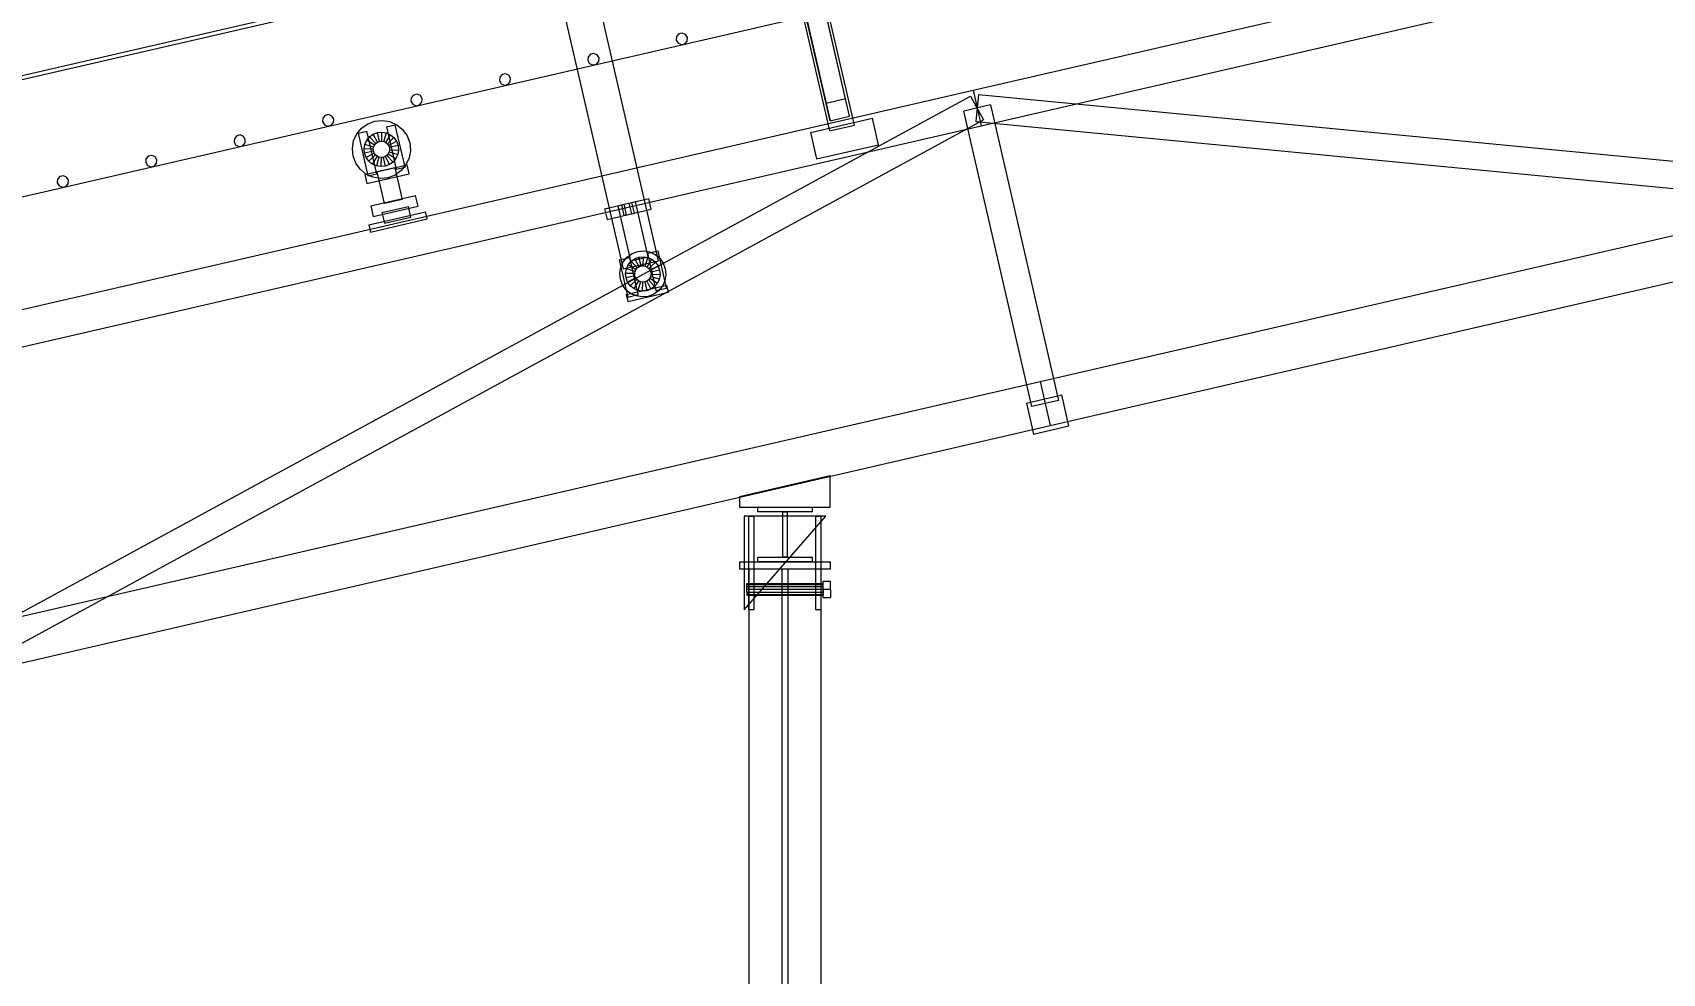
# Model space of a CAD drawing. Header units: millimetres. Extents: x -1970 to 59977, y -65068 to 6837.
# Drawn here: x 36932 to 38728, y 2288 to 3324 of the extents above; entities that cross this region are included whole.
import ezdxf

# ---------------------------------------------------------------- set-up
doc = ezdxf.new("R2010")
doc.units = ezdxf.units.MM
doc.layers.add('COTAS_P', color=1, linetype='Continuous', lineweight=0)
doc.layers.add('lateral_C03', color=7, linetype='Continuous', lineweight=0)
doc.dimstyles.new('R19_100', dxfattribs={"dimtxt": 250, "dimasz": 150, "dimexe": 150, "dimexo": 80, "dimgap": 100, "dimtad": 1, "dimtih": 1, "dimtoh": 1, "dimdsep": 46, "dimcen": 0.09, "dimadec": 0, "dimazin": 0, "dimtfac": 1, "dimtdec": 4, "dimtofl": 0, "dimtmove": 0, "dimatfit": 3, "dimfxl": 1, "dimtolj": 1, "dimtzin": 0, "dimarcsym": 0})

# ---------------------------------------------------------------- blocks, each defined once
blk = doc.blocks.new('*D9')
at = {"layer": 'COTAS_P', "color": 0, "lineweight": -2, "transparency": 16777216}
for p, q in [((38921.3, 3578), (38703.4, 4523.2)), ((27384.7, 1760.7), (38591, 4343.3)), ((27422.7, 928), (27204.9, 1873.2))]:
    blk.add_line(p, q, dxfattribs=at)
at = {"layer": 'COTAS_P', "color": 0, "transparency": 16777216}
for points in [[(38585.4, 4367.7), (38596.6, 4319), (38737.1, 4377)], [(27379.1, 1785.1), (27390.3, 1736.3), (27238.5, 1727)]]:
    blk.add_solid(points, dxfattribs=at)
at = {"layer": 'Defpoints', "color": 0, "transparency": 16777216}
for p in [(38737.1, 4377), (38939.3, 3500), (27440.7, 850)]:
    blk.add_point(p, dxfattribs=at)

msp = doc.modelspace()

# ---------------------------------------------------------------- linework, layer by layer
at = {"layer": 'lateral_C03'}
for p, q in [((38691.362, 3685.056), (27582.557, 1124.887)), ((27583.456, 1120.989), (38692.26, 3681.159)), ((27611.752, 998.208), (38720.557, 3558.377)), ((37968.165, 3260.807), (38942.622, 3485.383)), ((37977.148, 3221.829), (38951.605, 3446.405)), ((37621.452, 3073.15), (37541.503, 3420.056)), ((37502.525, 3411.073), (37582.474, 3064.167)), ((37827.693, 3251.384), (37798.049, 3380.012)), ((37837.436, 3222.469), (37800.942, 3380.818)), ((37773.657, 3374.53), (37810.151, 3216.181)), ((37776.611, 3375.071), (37806.255, 3246.443)), ((37832.124, 3232.159), (37802.48, 3360.787)), ((37810.686, 3227.218), (37781.042, 3355.847)), ((37647.784, 3323.857), (37643.96, 3322.975)), ((37651.396, 3322.322), (37647.784, 3323.857)), ((37641.384, 3320.014), (37641.041, 3316.105)), ((37641.041, 3316.105), (37643.061, 3312.74)), ((37643.96, 3322.975), (37641.384, 3320.014)), ((37643.061, 3312.74), (37646.672, 3311.205)), ((37646.672, 3311.205), (37650.497, 3312.087)), ((37650.497, 3312.087), (37653.073, 3315.048)), ((37653.416, 3318.957), (37651.396, 3322.322)), ((37653.073, 3315.048), (37653.416, 3318.957)), ((37543.938, 3297.557), (37543.595, 3293.647)), ((37543.595, 3293.647), (37545.615, 3290.283)), ((37546.514, 3300.518), (37543.938, 3297.557)), ((37545.615, 3290.283), (37549.227, 3288.748)), ((37550.339, 3301.399), (37546.514, 3300.518)), ((37549.227, 3288.748), (37553.051, 3289.629)), ((37553.951, 3299.864), (37550.339, 3301.399)), ((37553.051, 3289.629), (37555.627, 3292.59)), ((37555.97, 3296.499), (37553.951, 3299.864)), ((37555.627, 3292.59), (37555.97, 3296.499)), ((37446.493, 3275.099), (37446.149, 3271.19)), ((37446.149, 3271.19), (37448.169, 3267.825)), ((37449.069, 3278.06), (37446.493, 3275.099)), ((37452.893, 3278.941), (37449.069, 3278.06)), ((37456.505, 3277.407), (37452.893, 3278.941)), ((37455.605, 3267.172), (37458.181, 3270.132)), ((37458.525, 3274.042), (37456.505, 3277.407)), ((37458.181, 3270.132), (37458.525, 3274.042)), ((36798.817, 2991.315), (37968.165, 3260.807)), ((36871.153, 2659.536), (37965.492, 3254.496)), ((37349.047, 3252.642), (37348.704, 3248.732)), ((37351.623, 3255.602), (37349.047, 3252.642)), ((37355.447, 3256.484), (37351.623, 3255.602)), ((37359.059, 3254.949), (37355.447, 3256.484)), ((37361.079, 3251.584), (37359.059, 3254.949)), ((37360.736, 3247.675), (37361.079, 3251.584)), ((37448.169, 3267.825), (37451.781, 3266.29)), ((37451.781, 3266.29), (37455.605, 3267.172)), ((37827.693, 3251.384), (37806.255, 3246.443)), ((37832.124, 3232.159), (37827.693, 3251.384)), ((37965.492, 3254.496), (37979.821, 3228.139)), ((37968.165, 3260.807), (37977.148, 3221.829)), ((37974.092, 3256.249), (37971.221, 3226.387)), ((37974.092, 3256.249), (39023.557, 3155.357)), ((37258.002, 3234.026), (37254.177, 3233.145)), ((37261.614, 3232.491), (37258.002, 3234.026)), ((37348.704, 3248.732), (37350.724, 3245.367)), ((37350.724, 3245.367), (37354.336, 3243.833)), ((37354.336, 3243.833), (37358.16, 3244.714)), ((37358.16, 3244.714), (37360.736, 3247.675)), ((37806.255, 3246.443), (37810.686, 3227.218)), ((37987.273, 3244.686), (37958.04, 3237.949)), ((38033.048, 2912.481), (37958.04, 3237.949)), ((37987.273, 3244.686), (38062.282, 2919.218)), ((36807.8, 2952.337), (37977.148, 3221.829)), ((36885.482, 2633.179), (37979.821, 3228.139)), ((37251.601, 3230.184), (37251.258, 3226.274)), ((37251.258, 3226.274), (37253.278, 3222.91)), ((37254.177, 3233.145), (37251.601, 3230.184)), ((37253.278, 3222.91), (37256.89, 3221.375)), ((37256.89, 3221.375), (37260.714, 3222.256)), ((37260.714, 3222.256), (37263.29, 3225.217)), ((37263.634, 3229.127), (37261.614, 3232.491)), ((37263.29, 3225.217), (37263.634, 3229.127)), ((37288.998, 3212.68), (37294.314, 3219.124)), ((37290.5, 3213.409), (37300.244, 3215.654)), ((37294.314, 3219.124), (37301.116, 3223.972)), ((37311.024, 3168.88), (37300.244, 3215.654)), ((37301.116, 3223.972), (37308.942, 3226.895)), ((37308.942, 3226.895), (37317.258, 3227.692)), ((37317.258, 3227.692), (37325.496, 3226.31)), ((37321.682, 3220.595), (37331.427, 3222.841)), ((37321.682, 3220.595), (37332.462, 3173.821)), ((37325.496, 3226.31), (37333.096, 3222.843)), ((37342.207, 3176.067), (37331.427, 3222.841)), ((37333.096, 3222.843), (37339.54, 3217.527)), ((37339.54, 3217.527), (37344.389, 3210.724)), ((37789.014, 3214.388), (37857.225, 3230.108)), ((37810.151, 3216.181), (37837.436, 3222.469)), ((37810.686, 3227.218), (37832.124, 3232.159)), ((37863.963, 3200.875), (37857.225, 3230.108)), ((37971.221, 3226.387), (39020.686, 3125.494)), ((37154.156, 3207.726), (37153.812, 3203.817)), ((37153.812, 3203.817), (37155.832, 3200.452)), ((37156.732, 3210.687), (37154.156, 3207.726)), ((37155.832, 3200.452), (37159.444, 3198.917)), ((37160.556, 3211.569), (37156.732, 3210.687)), ((37159.444, 3198.917), (37163.268, 3199.799)), ((37164.168, 3210.034), (37160.556, 3211.569)), ((37163.268, 3199.799), (37165.844, 3202.76)), ((37166.188, 3206.669), (37164.168, 3210.034)), ((37165.844, 3202.76), (37166.188, 3206.669)), ((37284.148, 3196.841), (37285.53, 3205.08)), ((37285.53, 3205.08), (37288.998, 3212.68)), ((37290.5, 3213.409), (37301.279, 3166.635)), ((37297.14, 3196.383), (37297.961, 3201.274)), ((37297.961, 3201.274), (37300.019, 3205.787)), ((37307.523, 3198.347), (37297.961, 3201.274)), ((37300.019, 3205.787), (37303.176, 3209.613)), ((37308.498, 3200.484), (37300.019, 3205.787)), ((37303.176, 3209.613), (37307.215, 3212.492)), ((37309.993, 3202.297), (37303.176, 3209.613)), ((37307.134, 3196.03), (37307.523, 3198.347)), ((37307.215, 3212.492), (37311.862, 3214.227)), ((37311.906, 3203.66), (37307.215, 3212.492)), ((37307.523, 3198.347), (37308.498, 3200.484)), ((37308.498, 3200.484), (37309.993, 3202.297)), ((37309.993, 3202.297), (37311.906, 3203.66)), ((37311.862, 3214.227), (37316.799, 3214.7)), ((37314.107, 3204.482), (37311.862, 3214.227)), ((37311.906, 3203.66), (37314.107, 3204.482)), ((37314.107, 3204.482), (37316.446, 3204.707)), ((37316.446, 3204.707), (37316.799, 3214.7)), ((37316.446, 3204.707), (37318.763, 3204.318)), ((37316.799, 3214.7), (37321.691, 3213.88)), ((37318.763, 3204.318), (37321.691, 3213.88)), ((37318.763, 3204.318), (37320.901, 3203.343)), ((37320.901, 3203.343), (37326.203, 3211.821)), ((37320.901, 3203.343), (37322.713, 3201.848)), ((37321.691, 3213.88), (37326.203, 3211.821)), ((37322.713, 3201.848), (37330.029, 3208.665)), ((37322.713, 3201.848), (37324.077, 3199.934)), ((37324.077, 3199.934), (37332.908, 3204.626)), ((37324.077, 3199.934), (37324.899, 3197.733)), ((37334.643, 3199.979), (37324.899, 3197.733)), ((37324.899, 3197.733), (37325.123, 3195.395)), ((37326.203, 3211.821), (37330.029, 3208.665)), ((37330.029, 3208.665), (37332.908, 3204.626)), ((37332.908, 3204.626), (37334.643, 3199.979)), ((37334.643, 3199.979), (37335.117, 3195.042)), ((37344.389, 3210.724), (37347.311, 3202.899)), ((37347.311, 3202.899), (37348.109, 3194.583)), ((37789.014, 3214.388), (37795.751, 3185.154)), ((37795.751, 3185.154), (37863.963, 3200.875)), ((37056.71, 3185.269), (37056.367, 3181.359)), ((37056.367, 3181.359), (37058.387, 3177.994)), ((37059.286, 3188.23), (37056.71, 3185.269)), ((37063.11, 3189.111), (37059.286, 3188.23)), ((37066.722, 3187.576), (37063.11, 3189.111)), ((37065.823, 3177.341), (37068.399, 3180.302)), ((37068.742, 3184.211), (37066.722, 3187.576)), ((37068.399, 3180.302), (37068.742, 3184.211)), ((37284.946, 3188.526), (37284.148, 3196.841)), ((37287.868, 3180.7), (37284.946, 3188.526)), ((37292.717, 3173.897), (37287.868, 3180.7)), ((37307.134, 3196.03), (37297.14, 3196.383)), ((37297.614, 3191.445), (37297.14, 3196.383)), ((37307.358, 3193.691), (37297.614, 3191.445)), ((37299.349, 3186.799), (37297.614, 3191.445)), ((37308.18, 3191.49), (37299.349, 3186.799)), ((37302.228, 3182.76), (37299.349, 3186.799)), ((37309.544, 3189.577), (37302.228, 3182.76)), ((37306.054, 3179.603), (37302.228, 3182.76)), ((37311.356, 3188.082), (37306.054, 3179.603)), ((37310.566, 3177.545), (37306.054, 3179.603)), ((37307.358, 3193.691), (37307.134, 3196.03)), ((37308.18, 3191.49), (37307.358, 3193.691)), ((37309.544, 3189.577), (37308.18, 3191.49)), ((37311.356, 3188.082), (37309.544, 3189.577)), ((37313.494, 3187.106), (37310.566, 3177.545)), ((37313.494, 3187.106), (37311.356, 3188.082)), ((37315.811, 3186.718), (37313.494, 3187.106)), ((37315.811, 3186.718), (37315.458, 3176.724)), ((37318.15, 3186.942), (37315.811, 3186.718)), ((37320.351, 3187.764), (37318.15, 3186.942)), ((37318.15, 3186.942), (37320.395, 3177.198)), ((37322.264, 3189.128), (37320.351, 3187.764)), ((37320.351, 3187.764), (37325.042, 3178.933)), ((37323.759, 3190.94), (37322.264, 3189.128)), ((37322.264, 3189.128), (37329.081, 3181.811)), ((37324.734, 3193.078), (37323.759, 3190.94)), ((37323.759, 3190.94), (37332.238, 3185.638)), ((37325.123, 3195.395), (37324.734, 3193.078)), ((37324.734, 3193.078), (37334.296, 3190.15)), ((37329.081, 3181.811), (37325.042, 3178.933)), ((37325.123, 3195.395), (37335.117, 3195.042)), ((37332.238, 3185.638), (37329.081, 3181.811)), ((37334.296, 3190.15), (37332.238, 3185.638)), ((37335.117, 3195.042), (37334.296, 3190.15)), ((37346.727, 3186.345), (37343.26, 3178.744)), ((37348.109, 3194.583), (37346.727, 3186.345)), ((36959.265, 3162.811), (36958.921, 3158.902)), ((36961.84, 3165.772), (36959.265, 3162.811)), ((36965.665, 3166.653), (36961.84, 3165.772)), ((36969.277, 3165.118), (36965.665, 3166.653)), ((36971.297, 3161.754), (36969.277, 3165.118)), ((36970.953, 3157.844), (36971.297, 3161.754)), ((37058.387, 3177.994), (37061.999, 3176.46)), ((37061.999, 3176.46), (37065.823, 3177.341)), ((37299.161, 3168.581), (37292.717, 3173.897)), ((37297.907, 3167.91), (37344.681, 3178.69)), ((37297.907, 3167.91), (37300.153, 3158.165)), ((37306.761, 3165.114), (37299.161, 3168.581)), ((37300.153, 3158.165), (37346.926, 3168.945)), ((37301.279, 3166.635), (37311.024, 3168.88)), ((37314.999, 3163.732), (37306.761, 3165.114)), ((37315.458, 3176.724), (37310.566, 3177.545)), ((37331.038, 3175.545), (37311.549, 3171.054)), ((37319.634, 3135.973), (37311.549, 3171.054)), ((37323.315, 3164.53), (37314.999, 3163.732)), ((37320.395, 3177.198), (37315.458, 3176.724)), ((37325.042, 3178.933), (37320.395, 3177.198)), ((37331.141, 3167.452), (37323.315, 3164.53)), ((37331.038, 3175.545), (37339.123, 3140.465)), ((37337.943, 3172.3), (37331.141, 3167.452)), ((37332.462, 3173.821), (37342.207, 3176.067)), ((37343.26, 3178.744), (37337.943, 3172.3)), ((37346.926, 3168.945), (37344.681, 3178.69)), ((38042.051, 2940.211), (39016.507, 3164.787)), ((36958.921, 3158.902), (36960.941, 3155.537)), ((36960.941, 3155.537), (36964.553, 3154.002)), ((36964.553, 3154.002), (36968.377, 3154.883)), ((36968.377, 3154.883), (36970.953, 3157.844)), ((37304.403, 3133.489), (37353.905, 3144.898)), ((37356.6, 3133.204), (37353.905, 3144.898)), ((37302.463, 3112.518), (37364.828, 3126.891)), ((37304.403, 3133.489), (37307.098, 3121.796)), ((37307.098, 3121.796), (37356.6, 3133.204)), ((37316.783, 3126.081), (37346.017, 3132.818)), ((37316.783, 3126.081), (37319.478, 3114.387)), ((37339.123, 3140.465), (37319.634, 3135.973)), ((37348.711, 3121.124), (37346.017, 3132.818)), ((37366.625, 3119.095), (37364.828, 3126.891)), ((37562.106, 3130.282), (37610.829, 3141.51)), ((37562.106, 3130.282), (37564.801, 3118.588)), ((37564.801, 3118.588), (37613.524, 3129.817)), ((37576.723, 3133.65), (37596.212, 3138.142)), ((37576.723, 3133.65), (37590.736, 3072.844)), ((37580.62, 3134.548), (37583.544, 3135.222)), ((37580.62, 3134.548), (37583.315, 3122.855)), ((37583.544, 3135.222), (37589.391, 3136.57)), ((37586.239, 3123.529), (37583.544, 3135.222)), ((37589.391, 3136.57), (37592.314, 3137.243)), ((37592.086, 3124.876), (37589.391, 3136.57)), ((37592.086, 3124.876), (37595.009, 3125.55)), ((37595.009, 3125.55), (37592.314, 3137.243)), ((37610.225, 3077.336), (37596.212, 3138.142)), ((37613.524, 3129.817), (37610.829, 3141.51)), ((37302.463, 3112.518), (37304.259, 3104.722)), ((37304.259, 3104.722), (37366.625, 3119.095)), ((37319.478, 3114.387), (37348.711, 3121.124)), ((37586.239, 3123.529), (37583.315, 3122.855)), ((37586.239, 3123.529), (37592.086, 3124.876)), ((38053.279, 2891.488), (39027.736, 3116.064)), ((37578.144, 3074.047), (37589.838, 3076.742)), ((37578.144, 3074.047), (37587.577, 3033.12)), ((37580.011, 3065.96), (37582.763, 3071.992)), ((37582.474, 3064.167), (37621.452, 3073.15)), ((37582.763, 3071.992), (37586.983, 3077.107)), ((37586.983, 3077.107), (37592.383, 3080.956)), ((37588.19, 3068.599), (37591.346, 3072.425)), ((37599.27, 3035.815), (37589.838, 3076.742)), ((37590.736, 3072.844), (37610.225, 3077.336)), ((37591.346, 3072.425), (37595.385, 3075.304)), ((37598.163, 3065.109), (37591.346, 3072.425)), ((37592.383, 3080.956), (37598.594, 3083.275)), ((37595.385, 3075.304), (37600.032, 3077.039)), ((37600.076, 3066.472), (37595.385, 3075.304)), ((37598.594, 3083.275), (37605.195, 3083.908)), ((37600.032, 3077.039), (37604.969, 3077.512)), ((37602.277, 3067.294), (37600.032, 3077.039)), ((37604.616, 3067.518), (37604.969, 3077.512)), ((37604.969, 3077.512), (37609.861, 3076.692)), ((37605.195, 3083.908), (37611.734, 3082.811)), ((37606.933, 3067.13), (37609.861, 3076.692)), ((37609.071, 3066.155), (37614.373, 3074.633)), ((37609.327, 3081.233), (37621.021, 3083.928)), ((37609.327, 3081.233), (37618.759, 3040.306)), ((37609.861, 3076.692), (37614.373, 3074.633)), ((37611.734, 3082.811), (37617.767, 3080.059)), ((37614.373, 3074.633), (37618.199, 3071.477)), ((37617.767, 3080.059), (37622.882, 3075.84)), ((37630.453, 3043.001), (37621.021, 3083.928)), ((37622.882, 3075.84), (37626.73, 3070.44)), ((37578.914, 3059.42), (37580.011, 3065.96)), ((37579.547, 3052.82), (37578.914, 3059.42)), ((37585.31, 3059.194), (37586.131, 3064.086)), ((37595.304, 3058.842), (37585.31, 3059.194)), ((37585.784, 3054.257), (37585.31, 3059.194)), ((37595.528, 3056.503), (37585.784, 3054.257)), ((37587.519, 3049.611), (37585.784, 3054.257)), ((37586.131, 3064.086), (37588.19, 3068.599)), ((37595.693, 3061.159), (37586.131, 3064.086)), ((37596.35, 3054.302), (37587.519, 3049.611)), ((37596.668, 3063.296), (37588.19, 3068.599)), ((37595.304, 3058.842), (37595.693, 3061.159)), ((37595.528, 3056.503), (37595.304, 3058.842)), ((37596.35, 3054.302), (37595.528, 3056.503)), ((37595.693, 3061.159), (37596.668, 3063.296)), ((37597.714, 3052.389), (37596.35, 3054.302)), ((37596.668, 3063.296), (37598.163, 3065.109)), ((37598.163, 3065.109), (37600.076, 3066.472)), ((37600.076, 3066.472), (37602.277, 3067.294)), ((37602.277, 3067.294), (37604.616, 3067.518)), ((37604.616, 3067.518), (37606.933, 3067.13)), ((37606.933, 3067.13), (37609.071, 3066.155)), ((37609.071, 3066.155), (37610.883, 3064.66)), ((37611.929, 3053.752), (37610.434, 3051.94)), ((37610.883, 3064.66), (37618.199, 3071.477)), ((37610.883, 3064.66), (37612.247, 3062.746)), ((37612.904, 3055.889), (37611.929, 3053.752)), ((37611.929, 3053.752), (37620.408, 3048.449)), ((37612.247, 3062.746), (37621.078, 3067.438)), ((37612.247, 3062.746), (37613.069, 3060.545)), ((37613.293, 3058.207), (37612.904, 3055.889)), ((37612.904, 3055.889), (37622.466, 3052.962)), ((37622.813, 3062.791), (37613.069, 3060.545)), ((37613.069, 3060.545), (37613.293, 3058.207)), ((37613.293, 3058.207), (37623.287, 3057.854)), ((37618.199, 3071.477), (37621.078, 3067.438)), ((37621.078, 3067.438), (37622.813, 3062.791)), ((37623.287, 3057.854), (37622.466, 3052.962)), ((37622.813, 3062.791), (37623.287, 3057.854)), ((37626.73, 3070.44), (37629.05, 3064.228)), ((37629.683, 3057.628), (37628.586, 3051.089)), ((37629.05, 3064.228), (37629.683, 3057.628)), ((37581.867, 3046.608), (37579.547, 3052.82)), ((37585.716, 3041.208), (37581.867, 3046.608)), ((37590.83, 3036.989), (37585.716, 3041.208)), ((37585.928, 3035.819), (37630.753, 3046.149)), ((37585.928, 3035.819), (37587.725, 3028.023)), ((37590.398, 3045.571), (37587.519, 3049.611)), ((37587.577, 3033.12), (37599.27, 3035.815)), ((37587.725, 3028.023), (37632.55, 3038.353)), ((37597.714, 3052.389), (37590.398, 3045.571)), ((37594.224, 3042.415), (37590.398, 3045.571)), ((37596.863, 3034.237), (37590.83, 3036.989)), ((37599.526, 3050.893), (37594.224, 3042.415)), ((37598.737, 3040.356), (37594.224, 3042.415)), ((37599.526, 3050.893), (37597.714, 3052.389)), ((37601.664, 3049.918), (37598.737, 3040.356)), ((37603.628, 3039.536), (37598.737, 3040.356)), ((37601.664, 3049.918), (37599.526, 3050.893)), ((37603.981, 3049.53), (37601.664, 3049.918)), ((37603.981, 3049.53), (37603.628, 3039.536)), ((37608.566, 3040.009), (37603.628, 3039.536)), ((37606.32, 3049.754), (37603.981, 3049.53)), ((37608.521, 3050.576), (37606.32, 3049.754)), ((37606.32, 3049.754), (37608.566, 3040.009)), ((37610.434, 3051.94), (37608.521, 3050.576)), ((37608.521, 3050.576), (37613.212, 3041.745)), ((37613.212, 3041.745), (37608.566, 3040.009)), ((37616.215, 3036.093), (37610.003, 3033.773)), ((37610.434, 3051.94), (37617.251, 3044.623)), ((37617.251, 3044.623), (37613.212, 3041.745)), ((37621.614, 3039.941), (37616.215, 3036.093)), ((37620.408, 3048.449), (37617.251, 3044.623)), ((37618.759, 3040.306), (37630.453, 3043.001)), ((37622.466, 3052.962), (37620.408, 3048.449)), ((37625.834, 3045.056), (37621.614, 3039.941)), ((37628.586, 3051.089), (37625.834, 3045.056)), ((37632.55, 3038.353), (37630.753, 3046.149)), ((37603.402, 3033.14), (37596.863, 3034.237)), ((37610.003, 3033.773), (37603.402, 3033.14)), ((36872.703, 2670.719), (38042.051, 2940.211)), ((38042.051, 2940.211), (38053.279, 2891.488)), ((38027.053, 2916.23), (38066.031, 2925.213)), ((38027.053, 2916.23), (38034.913, 2882.124)), ((38062.282, 2919.218), (38033.048, 2912.481)), ((38073.892, 2891.107), (38066.031, 2925.213)), ((36883.932, 2621.996), (38053.279, 2891.488)), ((38034.913, 2882.124), (38073.892, 2891.107)), ((37710.718, 2813.566), (37810.718, 2836.613)), ((37810.718, 2801.566), (37810.718, 2836.613)), ((37710.718, 2813.566), (37710.718, 2801.566)), ((37710.718, 2801.566), (37810.718, 2801.566)), ((37715.943, 2688.566), (37805.943, 2791.566)), ((37805.943, 2791.566), (37715.943, 2791.566)), ((37715.943, 2791.566), (37715.943, 2688.566)), ((37720.943, 2688.566), (37720.943, 2791.566)), ((37720.943, 2791.566), (37726.943, 2791.566)), ((37726.943, 2688.566), (37726.943, 2791.566)), ((37730.943, 2796.566), (37730.943, 2801.566)), ((37730.943, 2801.566), (37790.943, 2801.566)), ((37790.943, 2796.566), (37730.943, 2796.566)), ((37758.443, 2746.566), (37758.443, 2796.566)), ((37758.443, 2796.566), (37763.443, 2796.566)), ((37763.443, 2796.566), (37763.443, 2746.566)), ((37790.943, 2801.566), (37790.943, 2796.566)), ((37794.943, 2688.566), (37794.943, 2791.566)), ((37794.943, 2791.566), (37800.943, 2791.566)), ((37800.943, 2688.566), (37800.943, 2791.566)), ((37710.943, 2741.566), (37810.943, 2741.566)), ((37710.943, 2741.566), (37710.943, 2733.566)), ((37710.943, 2733.566), (37810.943, 2733.566)), ((37720.943, 2733.566), (37800.943, 2733.566)), ((37720.943, 2733.566), (37720.943, 25)), ((37730.943, 2741.566), (37730.943, 2746.566)), ((37730.943, 2746.566), (37790.943, 2746.566)), ((37790.943, 2741.566), (37730.943, 2741.566)), ((37757.443, 2733.566), (37764.443, 2733.566)), ((37757.443, 2733.566), (37757.443, 25)), ((37763.443, 2746.566), (37758.443, 2746.566)), ((37764.443, 25), (37764.443, 2733.566)), ((37790.943, 2746.566), (37790.943, 2741.566)), ((37800.943, 25), (37800.943, 2733.566)), ((37810.943, 2733.566), (37810.943, 2741.566)), ((37718.943, 2716.609), (37718.943, 2717.466)), ((37718.943, 2717.466), (37802.943, 2717.466)), ((37718.943, 2714.266), (37718.943, 2716.609)), ((37718.943, 2716.609), (37802.943, 2716.609)), ((37718.943, 2711.066), (37718.943, 2714.266)), ((37718.943, 2714.266), (37802.943, 2714.266)), ((37802.943, 2711.066), (37802.943, 2720.073)), ((37802.943, 2720.073), (37810.943, 2720.073)), ((37802.943, 2716.609), (37802.943, 2717.466)), ((37802.943, 2714.266), (37802.943, 2716.609)), ((37802.943, 2711.066), (37802.943, 2714.266)), ((37810.943, 2711.066), (37810.943, 2720.073)), ((37718.943, 2707.866), (37718.943, 2711.066)), ((37802.943, 2711.066), (37718.943, 2711.066)), ((37718.943, 2707.866), (37718.943, 2705.524)), ((37718.943, 2707.866), (37802.943, 2707.866)), ((37718.943, 2705.524), (37718.943, 2704.666)), ((37718.943, 2705.524), (37802.943, 2705.524)), ((37718.943, 2704.666), (37802.943, 2704.666)), ((37802.943, 2711.066), (37802.943, 2707.866)), ((37802.943, 2702.06), (37802.943, 2711.066)), ((37810.943, 2711.066), (37802.943, 2711.066)), ((37802.943, 2707.866), (37802.943, 2705.524)), ((37802.943, 2705.524), (37802.943, 2704.666)), ((37802.943, 2702.06), (37810.943, 2702.06)), ((37810.943, 2711.066), (37810.943, 2702.06)), ((37726.943, 2688.566), (37720.943, 2688.566)), ((37800.943, 2688.566), (37794.943, 2688.566))]:
    msp.add_line(p, q, dxfattribs=at)

# ---------------------------------------------------------------- dimensions: what is measured, and where the dimension line sits
at = {"layer": 'COTAS_P'}
dim = msp.add_aligned_dim(p1=(27440.666, 850), p2=(38939.253, 3500), distance=900, text='<> P', dimstyle='R19_100', dxfattribs=at)
dim.commit()
dim.dimension.update_dxf_attribs({"geometry": '*D9', "text_midpoint": (32987.841, 3052.011)})

doc.saveas('drawing.dxf')
